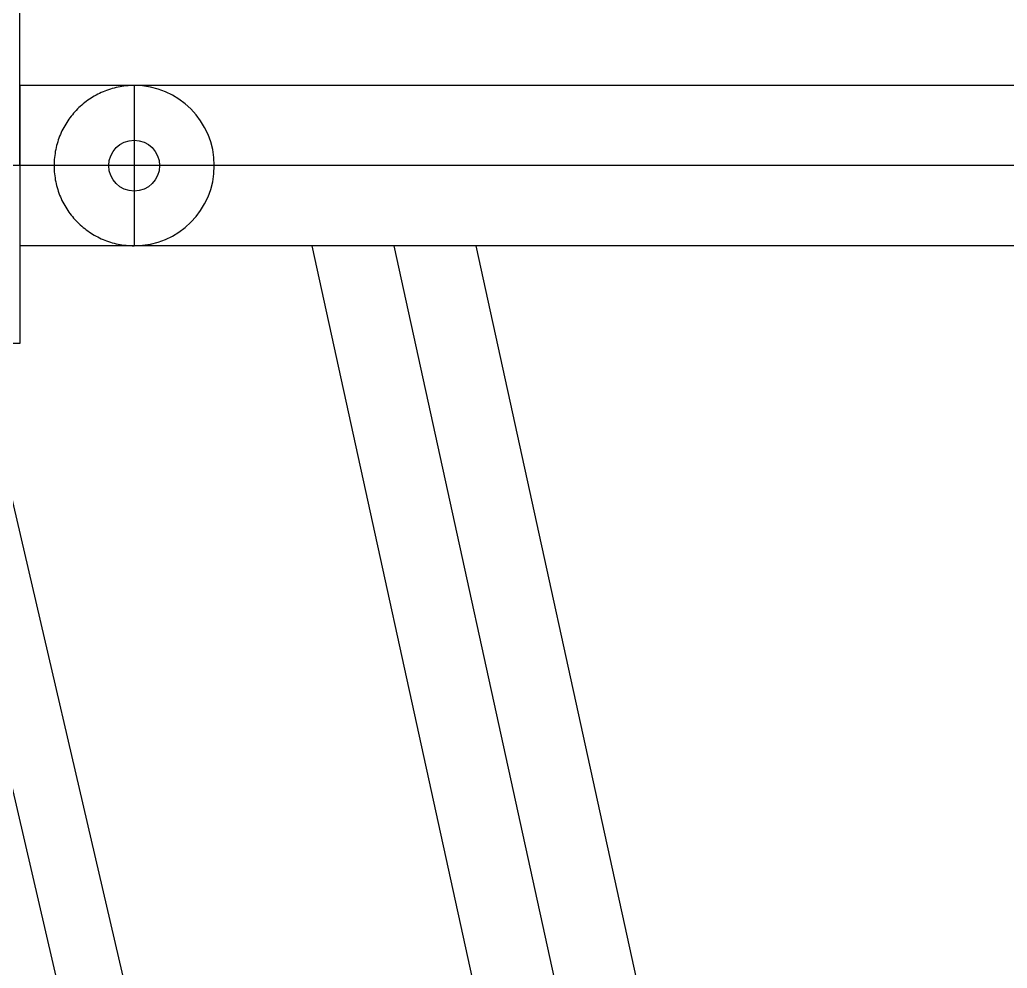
# Model space of a CAD drawing. Extents: x 1767995 to 4174245, y 542814 to 862564.
# Drawn here: x 2599561 to 2600337, y 597170 to 597916 of the extents above; entities that cross this region are included whole.
import ezdxf

# ---------------------------------------------------------------- set-up
doc = ezdxf.new("R2010")
doc.units = 0
doc.header["$LTSCALE"] = 3500
doc.linetypes.add('CENTER', pattern=[2, 1.25, -0.25, 0.25, -0.25])
doc.linetypes.add('DASHED', pattern=[0.75, 0.5, -0.25])
doc.layers.add('1轮廓实线层', color=7, linetype='Continuous', lineweight=30)
doc.layers.add('6标注线', color=7, linetype='Continuous', lineweight=13)
doc.layers.add('3中心线层', color=1, linetype='CENTER')
doc.layers.add('4虚线层', color=6, linetype='DASHED')

# ---------------------------------------------------------------- blocks, each defined once
blk = doc.blocks.new('fdgfbvcbvcb')
at = {"layer": '1轮廓实线层'}
for p, q in [((56469.24, 36939.21), (56469.24, 37079.21)), ((56469.24, 36939.21), (56469.24, 36799.21)), ((56469.24, 36799.21), (56387.24, 36799.21)), ((56997.59, 34379.21), (56434.83, 36799.21))]:
    blk.add_line(p, q, dxfattribs=at)
at = {"layer": '3中心线层'}
for p, q in [((56474.24, 36939.21), (56389.12, 36939.21)), ((56945, 34379.21), (56382.24, 36799.21))]:
    blk.add_line(p, q, dxfattribs=at)
blk = doc.blocks.new('tec')
blk.add_line((144310.62, 39751.69), (144310.62, 39625.69))
blk.add_circle((144400.62, 39688.69), 20)
blk.add_arc((144400.62, 39688.69), 63, 270, 90)
at = {"layer": '1轮廓实线层'}
for p, q in [((146662.62, 39751.69), (144310.62, 39751.69)), ((146662.62, 39625.69), (144310.62, 39625.69)), ((145103.62, 37051.69), (144540.62, 39625.69)), ((145232.6, 37051.69), (144669.6, 39625.69))]:
    blk.add_line(p, q, dxfattribs=at)
at = {"layer": '3中心线层'}
for p, q in [((144400.62, 39751.69), (144400.62, 39625.69)), ((146662.62, 39688.69), (144310.62, 39688.69)), ((145168.11, 37051.69), (144605.11, 39625.69))]:
    blk.add_line(p, q, dxfattribs=at)
at = {"layer": '4虚线层'}
blk.add_arc((144400.62, 39688.69), 63, 90, 270, dxfattribs=at)
blk.add_blockref('fdgfbvcbvcb', (87841.38, 2749.48))
blk = doc.blocks.new('A$C8d28a030')
at = {"layer": '1轮廓实线层'}
blk.add_blockref('tec', (-140716.95, -21386.65), dxfattribs=at)

msp = doc.modelspace()

# ---------------------------------------------------------------- block references
at = {"layer": '6标注线'}
msp.add_blockref('A$C8d28a030', (2595966.96, 579499.45), dxfattribs=at)

doc.saveas('drawing.dxf')
